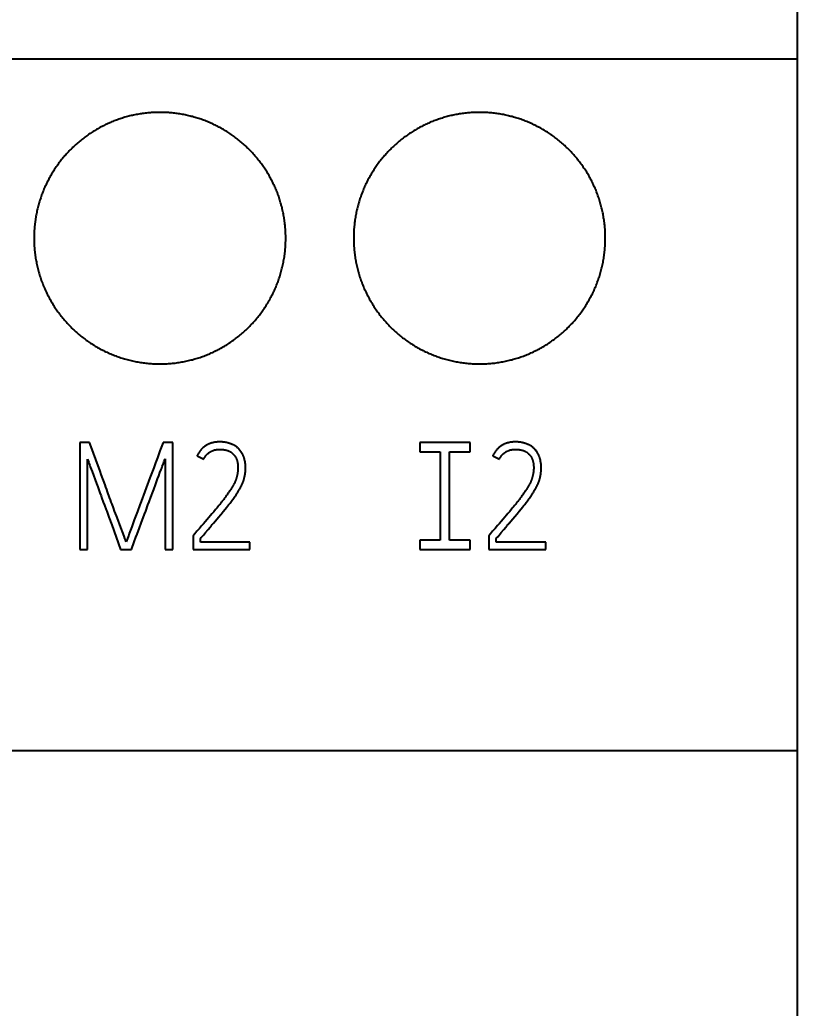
# Model space of a CAD drawing. Extents: x 0 to 420, y 0 to 297.
# Drawn here: x 133.95 to 146.31, y 141.65 to 157.36 of the extents above; entities that cross this region are included whole.
import ezdxf
from ezdxf.enums import TextEntityAlignment as Align

# ---------------------------------------------------------------- set-up
doc = ezdxf.new("R2010")
doc.units = 0
doc.header["$LTSCALE"] = 23.1
for name, color, linetype in [('10000_FRONT', 7, 'CONTINUOUS'), ('10100_DIM_FRONT', 7, 'CONTINUOUS'), ('10500_FRONT_LABELING', 7, 'CONTINUOUS')]:
    doc.layers.add(name, color=color, linetype=linetype)
doc.dimstyles.get("Standard").update_dxf_attribs({"dimtxt": 2.5, "dimasz": 2.5, "dimexe": 1.25, "dimexo": 0.625, "dimtad": 1, "dimcen": 2.5, "dimazin": 3, "dimtfac": 1, "dimtmove": 0, "dimatfit": 3})

# ---------------------------------------------------------------- blocks, each defined once
blk = doc.blocks.new('*D0')
at = {"layer": '10100_DIM_FRONT', "linetype": 'CONTINUOUS'}
for p, q in [((146.308, 151.227), (146.308, 125.93)), ((102.808, 149.69), (102.808, 125.93)), ((102.808, 127.93), (124.558, 127.93)), ((146.308, 127.93), (124.558, 127.93))]:
    blk.add_line(p, q, dxfattribs=at)
for points in [[(106.308, 128.43), (102.808, 127.93), (106.308, 127.43)], [(142.808, 127.43), (146.308, 127.93), (142.808, 128.43)]]:
    blk.add_solid(points, dxfattribs=at)
blk.add_text('43,5', height=3.5, dxfattribs=at).set_placement((120.525, 128.805), (130.275, 128.805), align=Align.FIT)
blk = doc.blocks.new('*D1')
at = {"layer": '10100_DIM_FRONT', "linetype": 'CONTINUOUS'}
for p, q in [((110.808052, 190.739389), (110.808052, 134.086548)), ((146.308052, 190.739389), (146.308052, 134.086548)), ((110.808052, 136.086548), (128.558052, 136.086548)), ((146.308052, 136.086548), (128.558052, 136.086548))]:
    blk.add_line(p, q, dxfattribs=at)
for points in [[(114.308052, 136.586548), (110.808052, 136.086548), (114.308052, 135.586548)], [(142.808052, 135.586548), (146.308052, 136.086548), (142.808052, 136.586548)]]:
    blk.add_solid(points, dxfattribs=at)
blk.add_text('35,5', height=3.5, dxfattribs=at).set_placement((124.727394, 136.961548), (134.227394, 136.961548), align=Align.FIT)

msp = doc.modelspace()

# ---------------------------------------------------------------- linework, layer by layer
at = {"layer": '10000_FRONT', "color": 7, "linetype": 'CONTINUOUS'}
for p, q in [((146.308, 235.74), (146.308, 145.74)), ((110.808, 156.74), (146.308, 156.74)), ((146.308, 145.74), (110.808, 145.74))]:
    msp.add_line(p, q, dxfattribs=at)
for points in [[(138.178, 153.89), (138.178, 153.911), (138.178, 153.931), (138.177, 153.952), (138.176, 153.972), (138.175, 153.993), (138.174, 154.013), (138.173, 154.034), (138.171, 154.054), (138.17, 154.074), (138.168, 154.094), (138.165, 154.115), (138.163, 154.135), (138.16, 154.155), (138.158, 154.175), (138.155, 154.195), (138.151, 154.215), (138.148, 154.235), (138.145, 154.255), (138.141, 154.275), (138.137, 154.295), (138.132, 154.315), (138.128, 154.335), (138.123, 154.355), (138.119, 154.374), (138.114, 154.394), (138.108, 154.414), (138.103, 154.433), (138.097, 154.453), (138.091, 154.473), (138.085, 154.492), (138.079, 154.512), (138.073, 154.531), (138.066, 154.551), (138.059, 154.57), (138.052, 154.589), (138.045, 154.609), (138.037, 154.628), (138.03, 154.647), (138.022, 154.666), (138.014, 154.684), (138.006, 154.703), (137.997, 154.722), (137.989, 154.74), (137.98, 154.759), (137.971, 154.777), (137.962, 154.795), (137.952, 154.813), (137.943, 154.831), (137.933, 154.849), (137.924, 154.867), (137.914, 154.884), (137.903, 154.902), (137.893, 154.92), (137.882, 154.937), (137.872, 154.954), (137.861, 154.971), (137.85, 154.988), (137.838, 155.005), (137.827, 155.022), (137.815, 155.039), (137.803, 155.056), (137.791, 155.072), (137.779, 155.089), (137.767, 155.105), (137.754, 155.122), (137.741, 155.138), (137.729, 155.154), (137.715, 155.17), (137.702, 155.185), (137.689, 155.201), (137.675, 155.216), (137.662, 155.232), (137.648, 155.247), (137.634, 155.262), (137.62, 155.277), (137.606, 155.291), (137.591, 155.306), (137.577, 155.32), (137.562, 155.334), (137.547, 155.348), (137.532, 155.362), (137.517, 155.376), (137.502, 155.389), (137.487, 155.403), (137.471, 155.416), (137.456, 155.429), (137.44, 155.442), (137.424, 155.455), (137.408, 155.468), (137.392, 155.48), (137.376, 155.492), (137.359, 155.504), (137.342, 155.516), (137.326, 155.528), (137.309, 155.54), (137.292, 155.552), (137.275, 155.563), (137.257, 155.574), (137.24, 155.585), (137.222, 155.596), (137.205, 155.607), (137.187, 155.617), (137.169, 155.628), (137.151, 155.638), (137.133, 155.648), (137.115, 155.657), (137.097, 155.667), (137.079, 155.676), (137.06, 155.685), (137.042, 155.694), (137.024, 155.703), (137.005, 155.711), (136.986, 155.72), (136.968, 155.728), (136.949, 155.736), (136.93, 155.744), (136.911, 155.751), (136.892, 155.759), (136.873, 155.766), (136.854, 155.773), (136.834, 155.78), (136.815, 155.786), (136.796, 155.793), (136.776, 155.799), (136.757, 155.805), (136.737, 155.811), (136.717, 155.816), (136.697, 155.822), (136.677, 155.827), (136.657, 155.832), (136.637, 155.837), (136.617, 155.842), (136.597, 155.846), (136.577, 155.85), (136.557, 155.854), (136.536, 155.858), (136.516, 155.862), (136.496, 155.865), (136.475, 155.868), (136.455, 155.871), (136.435, 155.874), (136.414, 155.876), (136.394, 155.879), (136.374, 155.881), (136.353, 155.883), (136.333, 155.884), (136.313, 155.886), (136.292, 155.887), (136.272, 155.888), (136.251, 155.889), (136.231, 155.89), (136.211, 155.89), (136.19, 155.89), (136.17, 155.89), (136.149, 155.89), (136.129, 155.89), (136.108, 155.889), (136.088, 155.888), (136.067, 155.887), (136.047, 155.886), (136.026, 155.885), (136.006, 155.883), (135.985, 155.881), (135.965, 155.879), (135.944, 155.877), (135.924, 155.874), (135.903, 155.871), (135.883, 155.868), (135.862, 155.865), (135.842, 155.862), (135.822, 155.858), (135.802, 155.855), (135.781, 155.851), (135.761, 155.846), (135.741, 155.842), (135.721, 155.838), (135.701, 155.833), (135.682, 155.828), (135.662, 155.823), (135.642, 155.817), (135.623, 155.812), (135.603, 155.806), (135.583, 155.8), (135.564, 155.794), (135.545, 155.787), (135.525, 155.781), (135.506, 155.774), (135.487, 155.767), (135.468, 155.76), (135.448, 155.753), (135.429, 155.745), (135.41, 155.737), (135.391, 155.729), (135.373, 155.721), (135.354, 155.713), (135.335, 155.704), (135.316, 155.695), (135.298, 155.686), (135.279, 155.677)], [(143.258, 153.89), (143.258, 153.911), (143.258, 153.931), (143.257, 153.952), (143.256, 153.972), (143.255, 153.993), (143.254, 154.013), (143.253, 154.034), (143.251, 154.054), (143.25, 154.074), (143.248, 154.094), (143.245, 154.115), (143.243, 154.135), (143.24, 154.155), (143.238, 154.175), (143.235, 154.195), (143.231, 154.215), (143.228, 154.235), (143.225, 154.255), (143.221, 154.275), (143.217, 154.295), (143.212, 154.315), (143.208, 154.335), (143.203, 154.355), (143.199, 154.374), (143.194, 154.394), (143.188, 154.414), (143.183, 154.433), (143.177, 154.453), (143.171, 154.473), (143.165, 154.492), (143.159, 154.512), (143.153, 154.531), (143.146, 154.551), (143.139, 154.57), (143.132, 154.589), (143.125, 154.609), (143.117, 154.628), (143.11, 154.647), (143.102, 154.666), (143.094, 154.684), (143.086, 154.703), (143.077, 154.722), (143.069, 154.74), (143.06, 154.759), (143.051, 154.777), (143.042, 154.795), (143.032, 154.813), (143.023, 154.831), (143.013, 154.849), (143.004, 154.867), (142.994, 154.884), (142.983, 154.902), (142.973, 154.92), (142.962, 154.937), (142.952, 154.954), (142.941, 154.971), (142.93, 154.988), (142.918, 155.005), (142.907, 155.022), (142.895, 155.039), (142.883, 155.056), (142.871, 155.072), (142.859, 155.089), (142.847, 155.105), (142.834, 155.122), (142.821, 155.138), (142.809, 155.154), (142.795, 155.17), (142.782, 155.185), (142.769, 155.201), (142.755, 155.216), (142.742, 155.232), (142.728, 155.247), (142.714, 155.262), (142.7, 155.277), (142.686, 155.291), (142.671, 155.306), (142.657, 155.32), (142.642, 155.334), (142.627, 155.348), (142.612, 155.362), (142.597, 155.376), (142.582, 155.389), (142.567, 155.403), (142.551, 155.416), (142.536, 155.429), (142.52, 155.442), (142.504, 155.455), (142.488, 155.468), (142.472, 155.48), (142.456, 155.492), (142.439, 155.504), (142.422, 155.516), (142.406, 155.528), (142.389, 155.54), (142.372, 155.552), (142.355, 155.563), (142.337, 155.574), (142.32, 155.585), (142.302, 155.596), (142.285, 155.607), (142.267, 155.617), (142.249, 155.628), (142.231, 155.638), (142.213, 155.648), (142.195, 155.657), (142.177, 155.667), (142.159, 155.676), (142.14, 155.685), (142.122, 155.694), (142.104, 155.703), (142.085, 155.711), (142.066, 155.72), (142.048, 155.728), (142.029, 155.736), (142.01, 155.744), (141.991, 155.751), (141.972, 155.759), (141.953, 155.766), (141.934, 155.773), (141.914, 155.78), (141.895, 155.786), (141.876, 155.793), (141.856, 155.799), (141.837, 155.805), (141.817, 155.811), (141.797, 155.816), (141.777, 155.822), (141.757, 155.827), (141.737, 155.832), (141.717, 155.837), (141.697, 155.842), (141.677, 155.846), (141.657, 155.85), (141.637, 155.854), (141.616, 155.858), (141.596, 155.862), (141.576, 155.865), (141.555, 155.868), (141.535, 155.871), (141.515, 155.874), (141.494, 155.876), (141.474, 155.879), (141.454, 155.881), (141.433, 155.883), (141.413, 155.884), (141.393, 155.886), (141.372, 155.887), (141.352, 155.888), (141.331, 155.889), (141.311, 155.89), (141.291, 155.89), (141.27, 155.89), (141.25, 155.89), (141.229, 155.89), (141.209, 155.89), (141.188, 155.889), (141.168, 155.888), (141.147, 155.887), (141.127, 155.886), (141.106, 155.885), (141.086, 155.883), (141.065, 155.881), (141.045, 155.879), (141.024, 155.877), (141.004, 155.874), (140.983, 155.871), (140.963, 155.868), (140.942, 155.865), (140.922, 155.862), (140.902, 155.858), (140.882, 155.855), (140.861, 155.851), (140.841, 155.846), (140.821, 155.842), (140.801, 155.838), (140.781, 155.833), (140.762, 155.828), (140.742, 155.823), (140.722, 155.817), (140.703, 155.812), (140.683, 155.806), (140.663, 155.8), (140.644, 155.794), (140.625, 155.787), (140.605, 155.781), (140.586, 155.774), (140.567, 155.767), (140.548, 155.76), (140.528, 155.753), (140.509, 155.745), (140.49, 155.737), (140.471, 155.729), (140.453, 155.721), (140.434, 155.713), (140.415, 155.704), (140.396, 155.695), (140.378, 155.686), (140.359, 155.677)], [(135.279, 155.677), (135.261, 155.668), (135.243, 155.658), (135.224, 155.648), (135.206, 155.638), (135.189, 155.628), (135.171, 155.618), (135.153, 155.608), (135.136, 155.597), (135.118, 155.586), (135.101, 155.576), (135.084, 155.564), (135.067, 155.553), (135.05, 155.542), (135.033, 155.53), (135.016, 155.518), (135, 155.506), (134.983, 155.494), (134.967, 155.482), (134.951, 155.47), (134.935, 155.457), (134.919, 155.444), (134.903, 155.431), (134.887, 155.418), (134.872, 155.405), (134.857, 155.392), (134.841, 155.378), (134.826, 155.364), (134.811, 155.35), (134.796, 155.336), (134.781, 155.322), (134.767, 155.307), (134.752, 155.293), (134.738, 155.278), (134.723, 155.263), (134.709, 155.248), (134.696, 155.233), (134.682, 155.217), (134.668, 155.202), (134.655, 155.187), (134.642, 155.171), (134.629, 155.155), (134.616, 155.139), (134.603, 155.123), (134.591, 155.107), (134.579, 155.091), (134.566, 155.075), (134.554, 155.058), (134.543, 155.042), (134.531, 155.025), (134.52, 155.008), (134.508, 154.991), (134.497, 154.974), (134.486, 154.957), (134.475, 154.94), (134.465, 154.922), (134.454, 154.905), (134.444, 154.887), (134.434, 154.869), (134.424, 154.851), (134.414, 154.833), (134.405, 154.815), (134.395, 154.797), (134.386, 154.779), (134.377, 154.76), (134.368, 154.742), (134.36, 154.723), (134.351, 154.704), (134.343, 154.685), (134.335, 154.667), (134.327, 154.648), (134.319, 154.629), (134.312, 154.61), (134.305, 154.591), (134.298, 154.571), (134.291, 154.552), (134.284, 154.533), (134.278, 154.514), (134.271, 154.494), (134.265, 154.475), (134.26, 154.456), (134.254, 154.436), (134.249, 154.416), (134.243, 154.397), (134.238, 154.377), (134.233, 154.357), (134.229, 154.338), (134.224, 154.318), (134.22, 154.298), (134.216, 154.278), (134.212, 154.258), (134.208, 154.238), (134.205, 154.218), (134.202, 154.197), (134.199, 154.177), (134.196, 154.157), (134.193, 154.137), (134.191, 154.116), (134.189, 154.096), (134.187, 154.075), (134.185, 154.055), (134.183, 154.034), (134.182, 154.014), (134.181, 153.993), (134.18, 153.973), (134.179, 153.952), (134.178, 153.932), (134.178, 153.911), (134.178, 153.89)], [(140.359, 155.677), (140.341, 155.668), (140.323, 155.658), (140.304, 155.648), (140.286, 155.638), (140.269, 155.628), (140.251, 155.618), (140.233, 155.608), (140.216, 155.597), (140.198, 155.586), (140.181, 155.576), (140.164, 155.564), (140.147, 155.553), (140.13, 155.542), (140.113, 155.53), (140.096, 155.518), (140.08, 155.506), (140.063, 155.494), (140.047, 155.482), (140.031, 155.47), (140.015, 155.457), (139.999, 155.444), (139.983, 155.431), (139.967, 155.418), (139.952, 155.405), (139.937, 155.392), (139.921, 155.378), (139.906, 155.364), (139.891, 155.35), (139.876, 155.336), (139.861, 155.322), (139.847, 155.307), (139.832, 155.293), (139.818, 155.278), (139.803, 155.263), (139.789, 155.248), (139.776, 155.233), (139.762, 155.217), (139.748, 155.202), (139.735, 155.187), (139.722, 155.171), (139.709, 155.155), (139.696, 155.139), (139.683, 155.123), (139.671, 155.107), (139.659, 155.091), (139.646, 155.075), (139.634, 155.058), (139.623, 155.042), (139.611, 155.025), (139.6, 155.008), (139.588, 154.991), (139.577, 154.974), (139.566, 154.957), (139.555, 154.94), (139.545, 154.922), (139.534, 154.905), (139.524, 154.887), (139.514, 154.869), (139.504, 154.851), (139.494, 154.833), (139.485, 154.815), (139.475, 154.797), (139.466, 154.779), (139.457, 154.76), (139.448, 154.742), (139.44, 154.723), (139.431, 154.704), (139.423, 154.685), (139.415, 154.667), (139.407, 154.648), (139.399, 154.629), (139.392, 154.61), (139.385, 154.591), (139.378, 154.571), (139.371, 154.552), (139.364, 154.533), (139.358, 154.514), (139.351, 154.494), (139.345, 154.475), (139.34, 154.456), (139.334, 154.436), (139.329, 154.416), (139.323, 154.397), (139.318, 154.377), (139.313, 154.357), (139.309, 154.338), (139.304, 154.318), (139.3, 154.298), (139.296, 154.278), (139.292, 154.258), (139.288, 154.238), (139.285, 154.218), (139.282, 154.197), (139.279, 154.177), (139.276, 154.157), (139.273, 154.137), (139.271, 154.116), (139.269, 154.096), (139.267, 154.075), (139.265, 154.055), (139.263, 154.034), (139.262, 154.014), (139.261, 153.993), (139.26, 153.973), (139.259, 153.952), (139.258, 153.932), (139.258, 153.911), (139.258, 153.89)], [(134.178, 153.89), (134.178, 153.869), (134.179, 153.848), (134.179, 153.826), (134.18, 153.805), (134.181, 153.784), (134.182, 153.763), (134.184, 153.741), (134.185, 153.72), (134.187, 153.699), (134.189, 153.678), (134.192, 153.657), (134.194, 153.636), (134.197, 153.615), (134.2, 153.594), (134.203, 153.573), (134.207, 153.552), (134.21, 153.532), (134.214, 153.511), (134.219, 153.49), (134.223, 153.469), (134.227, 153.449), (134.232, 153.428), (134.237, 153.408), (134.242, 153.387), (134.248, 153.367), (134.254, 153.346), (134.259, 153.326), (134.266, 153.305), (134.272, 153.285), (134.278, 153.265), (134.285, 153.244), (134.292, 153.224), (134.3, 153.204), (134.307, 153.184), (134.315, 153.164), (134.322, 153.144), (134.331, 153.125), (134.339, 153.105), (134.347, 153.085), (134.356, 153.066), (134.365, 153.047), (134.374, 153.028), (134.383, 153.009), (134.392, 152.99), (134.402, 152.971), (134.412, 152.952), (134.422, 152.933), (134.432, 152.915), (134.443, 152.896), (134.453, 152.878), (134.464, 152.86), (134.475, 152.842), (134.486, 152.824), (134.498, 152.806), (134.509, 152.788), (134.521, 152.771), (134.533, 152.753), (134.545, 152.736), (134.557, 152.718), (134.57, 152.701), (134.583, 152.684), (134.596, 152.667), (134.609, 152.65), (134.622, 152.633), (134.636, 152.617), (134.65, 152.6), (134.664, 152.584), (134.678, 152.568), (134.692, 152.552), (134.706, 152.536), (134.721, 152.521), (134.735, 152.505), (134.75, 152.49), (134.765, 152.475), (134.78, 152.46), (134.795, 152.445), (134.811, 152.431), (134.826, 152.416), (134.842, 152.402), (134.858, 152.388), (134.874, 152.374), (134.89, 152.36), (134.906, 152.347), (134.923, 152.333), (134.939, 152.32), (134.956, 152.307), (134.973, 152.294), (134.99, 152.282), (135.007, 152.269), (135.025, 152.257), (135.042, 152.244), (135.06, 152.232), (135.077, 152.22), (135.095, 152.209), (135.114, 152.197), (135.132, 152.186), (135.15, 152.175), (135.169, 152.164), (135.187, 152.153), (135.206, 152.143), (135.225, 152.132), (135.243, 152.122), (135.262, 152.112), (135.281, 152.103), (135.3, 152.093), (135.32, 152.084), (135.339, 152.075), (135.358, 152.066), (135.378, 152.058), (135.397, 152.049), (135.417, 152.041), (135.436, 152.033), (135.456, 152.025), (135.476, 152.018), (135.496, 152.01), (135.516, 152.003), (135.536, 151.996), (135.556, 151.989), (135.577, 151.983), (135.597, 151.977), (135.617, 151.971), (135.638, 151.965), (135.659, 151.959), (135.679, 151.954), (135.7, 151.948), (135.721, 151.943), (135.742, 151.938), (135.763, 151.934), (135.784, 151.93), (135.805, 151.925), (135.826, 151.922), (135.847, 151.918), (135.869, 151.914), (135.89, 151.911), (135.911, 151.908), (135.932, 151.906), (135.953, 151.903), (135.974, 151.901), (135.996, 151.899), (136.017, 151.897), (136.038, 151.895), (136.059, 151.894), (136.08, 151.893), (136.102, 151.892), (136.123, 151.891), (136.144, 151.891), (136.165, 151.89), (136.187, 151.89), (136.208, 151.891), (136.229, 151.891), (136.251, 151.892), (136.272, 151.893), (136.293, 151.894), (136.315, 151.895), (136.336, 151.897), (136.357, 151.898), (136.379, 151.9), (136.4, 151.903), (136.422, 151.905), (136.443, 151.908), (136.464, 151.911), (136.486, 151.914), (136.507, 151.918), (136.528, 151.921), (136.549, 151.925), (136.57, 151.929), (136.591, 151.933), (136.612, 151.938), (136.632, 151.943), (136.653, 151.948), (136.674, 151.953), (136.694, 151.958), (136.715, 151.964), (136.735, 151.97), (136.756, 151.976), (136.776, 151.982), (136.796, 151.988), (136.816, 151.995), (136.837, 152.002), (136.857, 152.009), (136.877, 152.016), (136.896, 152.024), (136.916, 152.032), (136.936, 152.04), (136.956, 152.048), (136.976, 152.056), (136.995, 152.065), (137.015, 152.074), (137.034, 152.083), (137.053, 152.092), (137.073, 152.102), (137.092, 152.111), (137.111, 152.121), (137.13, 152.131), (137.149, 152.142), (137.167, 152.152), (137.186, 152.163), (137.204, 152.174), (137.222, 152.185)], [(137.222, 152.185), (137.24, 152.196), (137.258, 152.207), (137.276, 152.219), (137.294, 152.231), (137.311, 152.243), (137.329, 152.255), (137.346, 152.267), (137.363, 152.279), (137.38, 152.292), (137.397, 152.305), (137.414, 152.318), (137.431, 152.331), (137.447, 152.345), (137.464, 152.358), (137.48, 152.372), (137.496, 152.386), (137.512, 152.4), (137.528, 152.414), (137.543, 152.429), (137.559, 152.444), (137.574, 152.458), (137.59, 152.473), (137.605, 152.489), (137.62, 152.504), (137.634, 152.52), (137.649, 152.535), (137.663, 152.551), (137.678, 152.567), (137.692, 152.583), (137.705, 152.599), (137.719, 152.616), (137.732, 152.632), (137.746, 152.649), (137.759, 152.665), (137.772, 152.682), (137.784, 152.699), (137.797, 152.716), (137.809, 152.733), (137.821, 152.751), (137.833, 152.768), (137.845, 152.786), (137.857, 152.803), (137.868, 152.821), (137.88, 152.839), (137.891, 152.857), (137.901, 152.875), (137.912, 152.894), (137.923, 152.912), (137.933, 152.931), (137.943, 152.95), (137.953, 152.969), (137.963, 152.988), (137.972, 153.007), (137.982, 153.026), (137.991, 153.045), (138, 153.065), (138.008, 153.084), (138.017, 153.104), (138.025, 153.124), (138.033, 153.143), (138.041, 153.163), (138.049, 153.183), (138.056, 153.203), (138.063, 153.223), (138.07, 153.243), (138.077, 153.263), (138.084, 153.283), (138.09, 153.303), (138.096, 153.323), (138.102, 153.344), (138.108, 153.364), (138.113, 153.384), (138.118, 153.405), (138.123, 153.425), (138.128, 153.446), (138.133, 153.467), (138.137, 153.487), (138.141, 153.508), (138.145, 153.529), (138.149, 153.55), (138.152, 153.571), (138.156, 153.592), (138.159, 153.613), (138.162, 153.634), (138.164, 153.655), (138.167, 153.677), (138.169, 153.698), (138.171, 153.719), (138.172, 153.741), (138.174, 153.762), (138.175, 153.783), (138.176, 153.805), (138.177, 153.826), (138.178, 153.848), (138.178, 153.869), (138.178, 153.89)], [(139.258, 153.89), (139.258, 153.869), (139.259, 153.848), (139.259, 153.826), (139.26, 153.805), (139.261, 153.784), (139.262, 153.763), (139.264, 153.741), (139.265, 153.72), (139.267, 153.699), (139.269, 153.678), (139.272, 153.657), (139.274, 153.636), (139.277, 153.615), (139.28, 153.594), (139.283, 153.573), (139.287, 153.552), (139.29, 153.532), (139.294, 153.511), (139.299, 153.49), (139.303, 153.469), (139.307, 153.449), (139.312, 153.428), (139.317, 153.408), (139.322, 153.387), (139.328, 153.367), (139.334, 153.346), (139.339, 153.326), (139.346, 153.305), (139.352, 153.285), (139.358, 153.265), (139.365, 153.244), (139.372, 153.224), (139.38, 153.204), (139.387, 153.184), (139.395, 153.164), (139.402, 153.144), (139.411, 153.125), (139.419, 153.105), (139.427, 153.085), (139.436, 153.066), (139.445, 153.047), (139.454, 153.028), (139.463, 153.009), (139.472, 152.99), (139.482, 152.971), (139.492, 152.952), (139.502, 152.933), (139.512, 152.915), (139.523, 152.896), (139.533, 152.878), (139.544, 152.86), (139.555, 152.842), (139.566, 152.824), (139.578, 152.806), (139.589, 152.788), (139.601, 152.771), (139.613, 152.753), (139.625, 152.736), (139.637, 152.718), (139.65, 152.701), (139.663, 152.684), (139.676, 152.667), (139.689, 152.65), (139.702, 152.633), (139.716, 152.617), (139.73, 152.6), (139.744, 152.584), (139.758, 152.568), (139.772, 152.552), (139.786, 152.536), (139.801, 152.521), (139.815, 152.505), (139.83, 152.49), (139.845, 152.475), (139.86, 152.46), (139.875, 152.445), (139.891, 152.431), (139.906, 152.416), (139.922, 152.402), (139.938, 152.388), (139.954, 152.374), (139.97, 152.36), (139.986, 152.347), (140.003, 152.333), (140.019, 152.32), (140.036, 152.307), (140.053, 152.294), (140.07, 152.282), (140.087, 152.269), (140.105, 152.257), (140.122, 152.244), (140.14, 152.232), (140.157, 152.22), (140.175, 152.209), (140.194, 152.197), (140.212, 152.186), (140.23, 152.175), (140.249, 152.164), (140.267, 152.153), (140.286, 152.143), (140.305, 152.132), (140.323, 152.122), (140.342, 152.112), (140.361, 152.103), (140.38, 152.093), (140.4, 152.084), (140.419, 152.075), (140.438, 152.066), (140.458, 152.058), (140.477, 152.049), (140.497, 152.041), (140.516, 152.033), (140.536, 152.025), (140.556, 152.018), (140.576, 152.01), (140.596, 152.003), (140.616, 151.996), (140.636, 151.989), (140.657, 151.983), (140.677, 151.977), (140.697, 151.971), (140.718, 151.965), (140.739, 151.959), (140.759, 151.954), (140.78, 151.948), (140.801, 151.943), (140.822, 151.938), (140.843, 151.934), (140.864, 151.93), (140.885, 151.925), (140.906, 151.922), (140.927, 151.918), (140.949, 151.914), (140.97, 151.911), (140.991, 151.908), (141.012, 151.906), (141.033, 151.903), (141.054, 151.901), (141.076, 151.899), (141.097, 151.897), (141.118, 151.895), (141.139, 151.894), (141.16, 151.893), (141.182, 151.892), (141.203, 151.891), (141.224, 151.891), (141.245, 151.89), (141.267, 151.89), (141.288, 151.891), (141.309, 151.891), (141.331, 151.892), (141.352, 151.893), (141.373, 151.894), (141.395, 151.895), (141.416, 151.897), (141.437, 151.898), (141.459, 151.9), (141.48, 151.903), (141.502, 151.905), (141.523, 151.908), (141.544, 151.911), (141.566, 151.914), (141.587, 151.918), (141.608, 151.921), (141.629, 151.925), (141.65, 151.929), (141.671, 151.933), (141.692, 151.938), (141.712, 151.943), (141.733, 151.948), (141.754, 151.953), (141.774, 151.958), (141.795, 151.964), (141.815, 151.97), (141.836, 151.976), (141.856, 151.982), (141.876, 151.988), (141.896, 151.995), (141.917, 152.002), (141.937, 152.009), (141.957, 152.016), (141.976, 152.024), (141.996, 152.032), (142.016, 152.04), (142.036, 152.048), (142.056, 152.056), (142.075, 152.065), (142.095, 152.074), (142.114, 152.083), (142.133, 152.092), (142.153, 152.102), (142.172, 152.111), (142.191, 152.121), (142.21, 152.131), (142.229, 152.142), (142.247, 152.152), (142.266, 152.163), (142.284, 152.174), (142.302, 152.185)], [(142.302, 152.185), (142.32, 152.196), (142.338, 152.207), (142.356, 152.219), (142.374, 152.231), (142.391, 152.243), (142.409, 152.255), (142.426, 152.267), (142.443, 152.279), (142.46, 152.292), (142.477, 152.305), (142.494, 152.318), (142.511, 152.331), (142.527, 152.345), (142.544, 152.358), (142.56, 152.372), (142.576, 152.386), (142.592, 152.4), (142.608, 152.414), (142.623, 152.429), (142.639, 152.444), (142.654, 152.458), (142.67, 152.473), (142.685, 152.489), (142.7, 152.504), (142.714, 152.52), (142.729, 152.535), (142.743, 152.551), (142.758, 152.567), (142.772, 152.583), (142.785, 152.599), (142.799, 152.616), (142.812, 152.632), (142.826, 152.649), (142.839, 152.665), (142.852, 152.682), (142.864, 152.699), (142.877, 152.716), (142.889, 152.733), (142.901, 152.751), (142.913, 152.768), (142.925, 152.786), (142.937, 152.803), (142.948, 152.821), (142.96, 152.839), (142.971, 152.857), (142.981, 152.875), (142.992, 152.894), (143.003, 152.912), (143.013, 152.931), (143.023, 152.95), (143.033, 152.969), (143.043, 152.988), (143.052, 153.007), (143.062, 153.026), (143.071, 153.045), (143.08, 153.065), (143.088, 153.084), (143.097, 153.104), (143.105, 153.124), (143.113, 153.143), (143.121, 153.163), (143.129, 153.183), (143.136, 153.203), (143.143, 153.223), (143.15, 153.243), (143.157, 153.263), (143.164, 153.283), (143.17, 153.303), (143.176, 153.323), (143.182, 153.344), (143.188, 153.364), (143.193, 153.384), (143.198, 153.405), (143.203, 153.425), (143.208, 153.446), (143.213, 153.467), (143.217, 153.487), (143.221, 153.508), (143.225, 153.529), (143.229, 153.55), (143.232, 153.571), (143.236, 153.592), (143.239, 153.613), (143.242, 153.634), (143.244, 153.655), (143.247, 153.677), (143.249, 153.698), (143.251, 153.719), (143.252, 153.741), (143.254, 153.762), (143.255, 153.783), (143.256, 153.805), (143.257, 153.826), (143.258, 153.848), (143.258, 153.869), (143.258, 153.89)]]:
    msp.add_lwpolyline(points, dxfattribs=at)
at = {"layer": '10500_FRONT_LABELING', "color": 7, "linetype": 'CONTINUOUS'}
for p, q in [((134.908, 150.64), (134.908, 148.94)), ((135.059, 150.64), (134.908, 150.64)), ((135.099, 150.531), (135.059, 150.64)), ((136.228, 150.64), (136.199, 150.56)), ((136.382, 150.64), (136.228, 150.64)), ((136.382, 148.94), (136.382, 150.64)), ((140.308, 150.64), (140.308, 150.49)), ((141.108, 150.64), (140.308, 150.64)), ((141.108, 150.49), (141.108, 150.64)), ((135.179, 150.313), (135.099, 150.531)), ((136.179, 150.506), (136.14, 150.399)), ((136.199, 150.56), (136.179, 150.506)), ((136.768, 150.431), (136.874, 150.376)), ((140.308, 150.49), (140.633, 150.49)), ((140.633, 150.49), (140.633, 149.09)), ((140.783, 149.09), (140.783, 150.49)), ((140.783, 150.49), (141.108, 150.49)), ((141.468, 150.431), (141.574, 150.376)), ((135.028, 148.94), (135.028, 150.376)), ((135.206, 150.241), (135.179, 150.313)), ((136.11, 150.319), (136.08, 150.239)), ((136.14, 150.399), (136.11, 150.319)), ((136.261, 150.381), (136.261, 148.94)), ((135.099, 150.181), (135.171, 149.987)), ((135.226, 150.186), (135.206, 150.241)), ((135.246, 150.132), (135.226, 150.186)), ((135.307, 149.968), (135.246, 150.132)), ((136.04, 150.132), (136.02, 150.078)), ((136.06, 150.185), (136.04, 150.132)), ((136.08, 150.239), (136.06, 150.185)), ((136.142, 150.064), (136.161, 150.113)), ((136.161, 150.113), (136.179, 150.162)), ((135.171, 149.987), (135.189, 149.938)), ((135.189, 149.938), (135.207, 149.89)), ((135.32, 149.932), (135.307, 149.968)), ((136.02, 150.078), (135.96, 149.918)), ((136.079, 149.893), (136.106, 149.966)), ((136.106, 149.966), (136.142, 150.064)), ((135.207, 149.89), (135.225, 149.841)), ((135.333, 149.896), (135.32, 149.932)), ((135.347, 149.859), (135.333, 149.896)), ((135.379, 149.768), (135.347, 149.859)), ((135.94, 149.864), (135.881, 149.704)), ((135.96, 149.918), (135.94, 149.864)), ((137.227, 149.784), (137.219, 149.772)), ((137.236, 149.797), (137.227, 149.784)), ((137.245, 149.809), (137.236, 149.797)), ((137.253, 149.821), (137.245, 149.809)), ((137.262, 149.833), (137.253, 149.821)), ((137.27, 149.845), (137.262, 149.833)), ((137.279, 149.858), (137.27, 149.845)), ((137.287, 149.87), (137.279, 149.858)), ((137.295, 149.882), (137.287, 149.87)), ((137.303, 149.895), (137.295, 149.882)), ((137.311, 149.907), (137.303, 149.895)), ((137.358, 149.766), (137.369, 149.78)), ((137.369, 149.78), (137.379, 149.795)), ((137.379, 149.795), (137.389, 149.81)), ((141.927, 149.784), (141.918, 149.772)), ((141.936, 149.797), (141.927, 149.784)), ((141.945, 149.809), (141.936, 149.797)), ((141.953, 149.821), (141.945, 149.809)), ((141.962, 149.833), (141.953, 149.821)), ((141.97, 149.845), (141.962, 149.833)), ((141.979, 149.858), (141.97, 149.845)), ((141.987, 149.87), (141.979, 149.858)), ((141.995, 149.882), (141.987, 149.87)), ((142.003, 149.895), (141.995, 149.882)), ((142.011, 149.907), (142.003, 149.895)), ((142.063, 149.773), (142.074, 149.788)), ((142.074, 149.788), (142.084, 149.803)), ((135.278, 149.695), (135.296, 149.646)), ((135.296, 149.646), (135.323, 149.573)), ((135.392, 149.731), (135.379, 149.768)), ((135.406, 149.695), (135.392, 149.731)), ((135.419, 149.659), (135.406, 149.695)), ((135.439, 149.604), (135.419, 149.659)), ((135.861, 149.65), (135.821, 149.543)), ((135.952, 149.551), (135.988, 149.649)), ((135.988, 149.649), (136.006, 149.698)), ((136.006, 149.698), (136.033, 149.771)), ((137.1, 149.62), (137.086, 149.603)), ((137.114, 149.638), (137.1, 149.62)), ((137.128, 149.655), (137.114, 149.638)), ((137.137, 149.666), (137.128, 149.655)), ((137.146, 149.678), (137.137, 149.666)), ((137.156, 149.69), (137.146, 149.678)), ((137.165, 149.701), (137.156, 149.69)), ((137.174, 149.713), (137.165, 149.701)), ((137.183, 149.725), (137.174, 149.713)), ((137.192, 149.737), (137.183, 149.725)), ((137.201, 149.749), (137.192, 149.737)), ((137.21, 149.761), (137.201, 149.749)), ((137.219, 149.772), (137.21, 149.761)), ((137.237, 149.607), (137.254, 149.629)), ((137.254, 149.629), (137.271, 149.65)), ((137.271, 149.65), (137.282, 149.664)), ((137.282, 149.664), (137.293, 149.678)), ((137.293, 149.678), (137.304, 149.693)), ((137.304, 149.693), (137.315, 149.707)), ((137.315, 149.707), (137.326, 149.722)), ((137.326, 149.722), (137.337, 149.736)), ((137.337, 149.736), (137.348, 149.751)), ((137.348, 149.751), (137.358, 149.766)), ((141.8, 149.62), (141.785, 149.603)), ((141.814, 149.638), (141.8, 149.62)), ((141.828, 149.655), (141.814, 149.638)), ((141.837, 149.666), (141.828, 149.655)), ((141.846, 149.678), (141.837, 149.666)), ((141.855, 149.69), (141.846, 149.678)), ((141.865, 149.701), (141.855, 149.69)), ((141.874, 149.713), (141.865, 149.701)), ((141.883, 149.725), (141.874, 149.713)), ((141.892, 149.737), (141.883, 149.725)), ((141.901, 149.749), (141.892, 149.737)), ((141.91, 149.761), (141.901, 149.749)), ((141.918, 149.772), (141.91, 149.761)), ((141.942, 149.614), (141.959, 149.636)), ((141.959, 149.636), (141.976, 149.657)), ((141.976, 149.657), (141.987, 149.671)), ((141.987, 149.671), (141.998, 149.686)), ((141.998, 149.686), (142.009, 149.7)), ((142.009, 149.7), (142.02, 149.714)), ((142.02, 149.714), (142.031, 149.729)), ((142.031, 149.729), (142.042, 149.744)), ((142.042, 149.744), (142.053, 149.758)), ((142.053, 149.758), (142.063, 149.773)), ((135.323, 149.573), (135.332, 149.549)), ((135.332, 149.549), (135.35, 149.5)), ((135.35, 149.5), (135.367, 149.452)), ((135.459, 149.55), (135.439, 149.604)), ((135.486, 149.477), (135.459, 149.55)), ((135.513, 149.405), (135.486, 149.477)), ((135.791, 149.463), (135.771, 149.409)), ((135.821, 149.543), (135.791, 149.463)), ((135.88, 149.356), (135.934, 149.502)), ((135.934, 149.502), (135.952, 149.551)), ((136.98, 149.478), (136.956, 149.45)), ((137.004, 149.506), (136.98, 149.478)), ((137.033, 149.54), (137.004, 149.506)), ((137.062, 149.575), (137.033, 149.54)), ((137.11, 149.454), (137.145, 149.495)), ((137.185, 149.544), (137.214, 149.579)), ((137.214, 149.579), (137.237, 149.607)), ((141.685, 149.484), (141.661, 149.455)), ((141.709, 149.512), (141.685, 149.484)), ((141.738, 149.546), (141.709, 149.512)), ((141.766, 149.58), (141.738, 149.546)), ((141.785, 149.603), (141.766, 149.58)), ((141.786, 149.426), (141.822, 149.467)), ((141.822, 149.467), (141.856, 149.509)), ((141.856, 149.509), (141.891, 149.551)), ((141.891, 149.551), (141.92, 149.586)), ((141.92, 149.586), (141.942, 149.614)), ((135.367, 149.452), (135.412, 149.33)), ((135.412, 149.33), (135.554, 148.94)), ((135.54, 149.332), (135.513, 149.405)), ((135.608, 149.151), (135.54, 149.332)), ((135.771, 149.409), (135.731, 149.302)), ((135.853, 149.282), (135.88, 149.356)), ((136.87, 149.348), (136.84, 149.314)), ((136.899, 149.382), (136.87, 149.348)), ((136.928, 149.416), (136.899, 149.382)), ((136.956, 149.45), (136.928, 149.416)), ((136.975, 149.295), (136.993, 149.315)), ((137.063, 149.398), (137.11, 149.454)), ((141.574, 149.354), (141.545, 149.32)), ((141.603, 149.387), (141.574, 149.354)), ((141.632, 149.421), (141.603, 149.387)), ((141.661, 149.455), (141.632, 149.421)), ((141.675, 149.295), (141.693, 149.315)), ((135.622, 149.114), (135.608, 149.151)), ((135.731, 149.302), (135.711, 149.249)), ((135.798, 149.136), (135.816, 149.185)), ((135.816, 149.185), (135.853, 149.282)), ((136.733, 149.191), (136.705, 149.157)), ((136.705, 149.157), (136.705, 148.94)), ((136.777, 149.241), (136.767, 149.23)), ((136.787, 149.252), (136.777, 149.241)), ((136.869, 149.17), (136.887, 149.191)), ((136.887, 149.191), (136.905, 149.212)), ((136.905, 149.212), (136.946, 149.26)), ((136.946, 149.26), (136.975, 149.295)), ((141.433, 149.191), (141.405, 149.157)), ((141.405, 149.157), (141.405, 148.94)), ((141.477, 149.241), (141.467, 149.23)), ((141.487, 149.252), (141.477, 149.241)), ((141.569, 149.17), (141.587, 149.191)), ((141.587, 149.191), (141.604, 149.212)), ((141.604, 149.212), (141.646, 149.26)), ((141.646, 149.26), (141.675, 149.295)), ((135.653, 149.088), (135.644, 149.061)), ((135.726, 148.94), (135.771, 149.063)), ((135.771, 149.063), (135.798, 149.136)), ((136.823, 149.058), (136.823, 149.115)), ((137.61, 149.058), (136.823, 149.058)), ((137.61, 148.94), (137.61, 149.058)), ((140.308, 149.09), (140.308, 148.94)), ((140.633, 149.09), (140.308, 149.09)), ((141.108, 149.09), (140.783, 149.09)), ((141.108, 148.94), (141.108, 149.09)), ((141.522, 149.058), (141.522, 149.115)), ((142.31, 149.058), (141.522, 149.058)), ((142.31, 148.94), (142.31, 149.058)), ((134.908, 148.94), (135.028, 148.94)), ((135.554, 148.94), (135.726, 148.94)), ((136.261, 148.94), (136.382, 148.94)), ((136.705, 148.94), (137.61, 148.94)), ((140.308, 148.94), (141.108, 148.94)), ((141.405, 148.94), (142.31, 148.94))]:
    msp.add_line(p, q, dxfattribs=at)
for points in [[(137.335, 150.607), (137.327, 150.611), (137.318, 150.615), (137.309, 150.618), (137.301, 150.621), (137.292, 150.624), (137.284, 150.627), (137.275, 150.63), (137.266, 150.632), (137.257, 150.635), (137.249, 150.637), (137.24, 150.639), (137.231, 150.641), (137.222, 150.643), (137.213, 150.644), (137.204, 150.645), (137.195, 150.646), (137.185, 150.647), (137.176, 150.648), (137.167, 150.649), (137.158, 150.649), (137.149, 150.65), (137.14, 150.65), (137.13, 150.65), (137.121, 150.65), (137.112, 150.65), (137.103, 150.649), (137.094, 150.649), (137.085, 150.648), (137.076, 150.647), (137.067, 150.646), (137.058, 150.645), (137.048, 150.644), (137.039, 150.642), (137.03, 150.64), (137.021, 150.638), (137.012, 150.636), (137.004, 150.634), (136.995, 150.631), (136.986, 150.628), (136.977, 150.625), (136.969, 150.622), (136.96, 150.618), (136.952, 150.615), (136.944, 150.611), (136.936, 150.607), (136.928, 150.602), (136.92, 150.598), (136.912, 150.593), (136.904, 150.588), (136.896, 150.583), (136.889, 150.578), (136.881, 150.572), (136.874, 150.567), (136.867, 150.561), (136.86, 150.555), (136.854, 150.549), (136.847, 150.542), (136.841, 150.536), (136.834, 150.529), (136.828, 150.522), (136.822, 150.516), (136.816, 150.508), (136.811, 150.501), (136.805, 150.494), (136.8, 150.486), (136.795, 150.479), (136.79, 150.471), (136.785, 150.463), (136.781, 150.455), (136.776, 150.447), (136.772, 150.439), (136.768, 150.431)], [(137.389, 149.81), (137.394, 149.818), (137.4, 149.825), (137.405, 149.833), (137.41, 149.84), (137.415, 149.848), (137.419, 149.856), (137.424, 149.863), (137.429, 149.871), (137.434, 149.879), (137.439, 149.887), (137.443, 149.894), (137.448, 149.902), (137.452, 149.91), (137.457, 149.918), (137.461, 149.926), (137.465, 149.934), (137.469, 149.942), (137.473, 149.95), (137.477, 149.958), (137.481, 149.967), (137.485, 149.975), (137.488, 149.983), (137.492, 149.991), (137.495, 150), (137.498, 150.008), (137.502, 150.017), (137.505, 150.025), (137.507, 150.034), (137.51, 150.042), (137.513, 150.051), (137.515, 150.06), (137.518, 150.069), (137.52, 150.078), (137.522, 150.087), (137.524, 150.095), (137.526, 150.104), (137.528, 150.113), (137.529, 150.122), (137.531, 150.131), (137.532, 150.14), (137.533, 150.149), (137.535, 150.158), (137.536, 150.167), (137.536, 150.176), (137.537, 150.185), (137.538, 150.194), (137.538, 150.203), (137.539, 150.212), (137.539, 150.221), (137.539, 150.23), (137.539, 150.239), (137.539, 150.248), (137.539, 150.257), (137.539, 150.266), (137.538, 150.275), (137.538, 150.284), (137.537, 150.293), (137.536, 150.303), (137.535, 150.312), (137.534, 150.321), (137.532, 150.33), (137.531, 150.339), (137.529, 150.348), (137.527, 150.357), (137.525, 150.365), (137.523, 150.374), (137.521, 150.383), (137.518, 150.392), (137.516, 150.401), (137.513, 150.409), (137.51, 150.418), (137.506, 150.426), (137.503, 150.435), (137.499, 150.443), (137.495, 150.451), (137.491, 150.46), (137.486, 150.468), (137.482, 150.475), (137.477, 150.483), (137.472, 150.491), (137.467, 150.498), (137.461, 150.505), (137.456, 150.513), (137.45, 150.52), (137.444, 150.526), (137.438, 150.533), (137.431, 150.54), (137.425, 150.546), (137.418, 150.553), (137.411, 150.559), (137.405, 150.565), (137.397, 150.571), (137.39, 150.576), (137.383, 150.581), (137.375, 150.586), (137.367, 150.591), (137.359, 150.595), (137.351, 150.599), (137.343, 150.604), (137.335, 150.607)], [(142.035, 150.607), (142.026, 150.611), (142.018, 150.615), (142.009, 150.618), (142.001, 150.621), (141.992, 150.624), (141.983, 150.627), (141.975, 150.63), (141.966, 150.632), (141.957, 150.635), (141.948, 150.637), (141.94, 150.639), (141.931, 150.641), (141.922, 150.643), (141.913, 150.644), (141.904, 150.645), (141.894, 150.646), (141.885, 150.647), (141.876, 150.648), (141.867, 150.649), (141.858, 150.649), (141.849, 150.65), (141.839, 150.65), (141.83, 150.65), (141.821, 150.65), (141.812, 150.65), (141.803, 150.649), (141.794, 150.649), (141.785, 150.648), (141.776, 150.647), (141.766, 150.646), (141.757, 150.645), (141.748, 150.644), (141.739, 150.642), (141.73, 150.64), (141.721, 150.638), (141.712, 150.636), (141.703, 150.634), (141.695, 150.631), (141.686, 150.628), (141.677, 150.625), (141.669, 150.622), (141.66, 150.618), (141.652, 150.615), (141.644, 150.611), (141.635, 150.607), (141.627, 150.602), (141.619, 150.598), (141.612, 150.593), (141.604, 150.588), (141.596, 150.583), (141.589, 150.578), (141.581, 150.572), (141.574, 150.567), (141.567, 150.561), (141.56, 150.555), (141.553, 150.549), (141.547, 150.542), (141.54, 150.536), (141.534, 150.529), (141.528, 150.522), (141.522, 150.516), (141.516, 150.508), (141.511, 150.501), (141.505, 150.494), (141.5, 150.486), (141.495, 150.479), (141.49, 150.471), (141.485, 150.463), (141.481, 150.455), (141.476, 150.447), (141.472, 150.439), (141.468, 150.431)], [(142.084, 149.803), (142.089, 149.81), (142.094, 149.818), (142.099, 149.825), (142.104, 149.833), (142.109, 149.84), (142.114, 149.848), (142.119, 149.856), (142.124, 149.863), (142.129, 149.871), (142.134, 149.879), (142.138, 149.887), (142.143, 149.894), (142.148, 149.902), (142.152, 149.91), (142.156, 149.918), (142.161, 149.926), (142.165, 149.934), (142.169, 149.942), (142.173, 149.95), (142.177, 149.958), (142.181, 149.967), (142.185, 149.975), (142.188, 149.983), (142.192, 149.991), (142.195, 150), (142.198, 150.008), (142.201, 150.017), (142.204, 150.025), (142.207, 150.034), (142.21, 150.042), (142.213, 150.051), (142.215, 150.06), (142.218, 150.069), (142.22, 150.078), (142.222, 150.087), (142.224, 150.095), (142.226, 150.104), (142.228, 150.113), (142.229, 150.122), (142.231, 150.131), (142.232, 150.14), (142.233, 150.149), (142.234, 150.158), (142.235, 150.167), (142.236, 150.176), (142.237, 150.185), (142.238, 150.194), (142.238, 150.203), (142.239, 150.212), (142.239, 150.221), (142.239, 150.23), (142.239, 150.239), (142.239, 150.248), (142.239, 150.257), (142.239, 150.266), (142.238, 150.275), (142.237, 150.284), (142.237, 150.293), (142.236, 150.303), (142.235, 150.312), (142.233, 150.321), (142.232, 150.33), (142.23, 150.339), (142.229, 150.348), (142.227, 150.357), (142.225, 150.365), (142.223, 150.374), (142.221, 150.383), (142.218, 150.392), (142.216, 150.401), (142.213, 150.409), (142.209, 150.418), (142.206, 150.426), (142.202, 150.435), (142.199, 150.443), (142.195, 150.451), (142.19, 150.46), (142.186, 150.468), (142.182, 150.475), (142.177, 150.483), (142.172, 150.491), (142.167, 150.498), (142.161, 150.505), (142.156, 150.513), (142.15, 150.52), (142.144, 150.526), (142.138, 150.533), (142.131, 150.54), (142.125, 150.546), (142.118, 150.553), (142.111, 150.559), (142.104, 150.565), (142.097, 150.571), (142.09, 150.576), (142.082, 150.581), (142.075, 150.586), (142.067, 150.591), (142.059, 150.595), (142.051, 150.599), (142.043, 150.604), (142.035, 150.607)], [(136.874, 150.376), (136.878, 150.383), (136.881, 150.39), (136.885, 150.396), (136.889, 150.403), (136.893, 150.409), (136.897, 150.415), (136.901, 150.422), (136.906, 150.427), (136.91, 150.433), (136.915, 150.439), (136.92, 150.445), (136.926, 150.45), (136.931, 150.456), (136.936, 150.461), (136.942, 150.466), (136.948, 150.471), (136.953, 150.475), (136.959, 150.48), (136.966, 150.484), (136.972, 150.489), (136.978, 150.493), (136.985, 150.497), (136.991, 150.5), (136.998, 150.504), (137.005, 150.507), (137.012, 150.51), (137.019, 150.513), (137.026, 150.516), (137.033, 150.518), (137.04, 150.52), (137.047, 150.522), (137.055, 150.524), (137.062, 150.525), (137.069, 150.527), (137.077, 150.528), (137.084, 150.529), (137.092, 150.53), (137.1, 150.531), (137.107, 150.531), (137.115, 150.532), (137.122, 150.532), (137.13, 150.532), (137.137, 150.532), (137.145, 150.532), (137.152, 150.532), (137.16, 150.531), (137.167, 150.531), (137.175, 150.53), (137.182, 150.529), (137.19, 150.528), (137.197, 150.527), (137.204, 150.526), (137.212, 150.525), (137.219, 150.523), (137.227, 150.521), (137.234, 150.519), (137.241, 150.517), (137.249, 150.515), (137.256, 150.513), (137.263, 150.51), (137.27, 150.507), (137.277, 150.504), (137.284, 150.501), (137.29, 150.497), (137.297, 150.494), (137.304, 150.49), (137.31, 150.486), (137.316, 150.482), (137.322, 150.477), (137.328, 150.472), (137.334, 150.468), (137.339, 150.462), (137.345, 150.457), (137.35, 150.452), (137.355, 150.446), (137.36, 150.44), (137.364, 150.434), (137.369, 150.428), (137.373, 150.422), (137.377, 150.416), (137.381, 150.409), (137.384, 150.403), (137.388, 150.396), (137.391, 150.389), (137.394, 150.382), (137.397, 150.375), (137.4, 150.368), (137.402, 150.361), (137.404, 150.354), (137.406, 150.346), (137.408, 150.339), (137.41, 150.332), (137.411, 150.325), (137.413, 150.317), (137.414, 150.31), (137.415, 150.302), (137.416, 150.295), (137.417, 150.288), (137.418, 150.28), (137.418, 150.273), (137.419, 150.265), (137.419, 150.258), (137.419, 150.25), (137.419, 150.243), (137.419, 150.235), (137.419, 150.228), (137.419, 150.22), (137.418, 150.213), (137.418, 150.205), (137.417, 150.198), (137.417, 150.19), (137.416, 150.183), (137.415, 150.176), (137.414, 150.168), (137.413, 150.161), (137.412, 150.153), (137.411, 150.146), (137.409, 150.139), (137.408, 150.131), (137.406, 150.124), (137.405, 150.117), (137.403, 150.11), (137.401, 150.102), (137.4, 150.095), (137.398, 150.088), (137.396, 150.081), (137.393, 150.073), (137.391, 150.066), (137.389, 150.059), (137.387, 150.052), (137.384, 150.045), (137.381, 150.038), (137.379, 150.031), (137.376, 150.024), (137.373, 150.017), (137.37, 150.011), (137.367, 150.004), (137.363, 149.997), (137.36, 149.991), (137.357, 149.984), (137.353, 149.977), (137.35, 149.971), (137.346, 149.964), (137.342, 149.958), (137.339, 149.952), (137.335, 149.945), (137.331, 149.939), (137.327, 149.932), (137.323, 149.926), (137.319, 149.92), (137.315, 149.914), (137.311, 149.907)], [(141.574, 150.376), (141.578, 150.383), (141.581, 150.39), (141.585, 150.396), (141.589, 150.403), (141.593, 150.409), (141.597, 150.415), (141.601, 150.422), (141.606, 150.427), (141.61, 150.433), (141.615, 150.439), (141.62, 150.445), (141.625, 150.45), (141.631, 150.456), (141.636, 150.461), (141.642, 150.466), (141.648, 150.471), (141.653, 150.475), (141.659, 150.48), (141.665, 150.484), (141.672, 150.489), (141.678, 150.493), (141.684, 150.497), (141.691, 150.5), (141.698, 150.504), (141.705, 150.507), (141.712, 150.51), (141.719, 150.513), (141.726, 150.516), (141.733, 150.518), (141.74, 150.52), (141.747, 150.522), (141.755, 150.524), (141.762, 150.525), (141.769, 150.527), (141.777, 150.528), (141.784, 150.529), (141.792, 150.53), (141.799, 150.531), (141.807, 150.531), (141.815, 150.532), (141.822, 150.532), (141.83, 150.532), (141.837, 150.532), (141.845, 150.532), (141.852, 150.532), (141.86, 150.531), (141.867, 150.531), (141.875, 150.53), (141.882, 150.529), (141.889, 150.528), (141.897, 150.527), (141.904, 150.526), (141.912, 150.525), (141.919, 150.523), (141.927, 150.521), (141.934, 150.519), (141.941, 150.517), (141.948, 150.515), (141.956, 150.513), (141.963, 150.51), (141.97, 150.507), (141.977, 150.504), (141.983, 150.501), (141.99, 150.497), (141.997, 150.494), (142.003, 150.49), (142.01, 150.486), (142.016, 150.482), (142.022, 150.477), (142.028, 150.472), (142.034, 150.468), (142.039, 150.462), (142.045, 150.457), (142.05, 150.452), (142.055, 150.446), (142.06, 150.44), (142.064, 150.434), (142.069, 150.428), (142.073, 150.422), (142.077, 150.416), (142.081, 150.409), (142.084, 150.403), (142.088, 150.396), (142.091, 150.389), (142.094, 150.382), (142.097, 150.375), (142.099, 150.368), (142.102, 150.361), (142.104, 150.354), (142.106, 150.346), (142.108, 150.339), (142.11, 150.332), (142.111, 150.325), (142.112, 150.317), (142.114, 150.31), (142.115, 150.302), (142.116, 150.295), (142.117, 150.288), (142.117, 150.28), (142.118, 150.273), (142.118, 150.265), (142.119, 150.258), (142.119, 150.25), (142.119, 150.243), (142.119, 150.235), (142.119, 150.228), (142.119, 150.22), (142.118, 150.213), (142.118, 150.205), (142.117, 150.198), (142.117, 150.19), (142.116, 150.183), (142.115, 150.176), (142.114, 150.168), (142.113, 150.161), (142.112, 150.153), (142.111, 150.146), (142.109, 150.139), (142.108, 150.131), (142.106, 150.124), (142.105, 150.117), (142.103, 150.11), (142.101, 150.102), (142.099, 150.095), (142.097, 150.088), (142.095, 150.081), (142.093, 150.073), (142.091, 150.066), (142.089, 150.059), (142.086, 150.052), (142.084, 150.045), (142.081, 150.038), (142.078, 150.031), (142.076, 150.024), (142.073, 150.017), (142.07, 150.011), (142.066, 150.004), (142.063, 149.997), (142.06, 149.991), (142.056, 149.984), (142.053, 149.977), (142.049, 149.971), (142.046, 149.964), (142.042, 149.958), (142.038, 149.952), (142.035, 149.945), (142.031, 149.939), (142.027, 149.932), (142.023, 149.926), (142.019, 149.92), (142.015, 149.914), (142.011, 149.907)], [(135.028, 150.376), (135.037, 150.352), (135.046, 150.327), (135.054, 150.303), (135.063, 150.279), (135.072, 150.254), (135.099, 150.181)], [(136.179, 150.162), (136.197, 150.21), (136.207, 150.235), (136.216, 150.259), (136.234, 150.308)], [(136.234, 150.308), (136.243, 150.332), (136.252, 150.357), (136.261, 150.381)], [(135.225, 149.841), (135.242, 149.792), (135.251, 149.768), (135.278, 149.695)], [(136.033, 149.771), (136.07, 149.869), (136.079, 149.893)], [(135.881, 149.704), (135.871, 149.677), (135.861, 149.65)], [(137.086, 149.603), (137.067, 149.58), (137.062, 149.575)], [(137.145, 149.495), (137.151, 149.502), (137.185, 149.544)], [(136.84, 149.314), (136.806, 149.275), (136.787, 149.252)], [(136.993, 149.315), (137.004, 149.329), (137.01, 149.336), (137.016, 149.343), (137.022, 149.35), (137.028, 149.357), (137.063, 149.398)], [(141.545, 149.32), (141.506, 149.275), (141.487, 149.252)], [(141.693, 149.315), (141.704, 149.329), (141.71, 149.336), (141.716, 149.343), (141.722, 149.35), (141.728, 149.357), (141.786, 149.426)], [(135.711, 149.249), (135.702, 149.222), (135.692, 149.195), (135.682, 149.168), (135.672, 149.141), (135.653, 149.088)], [(136.767, 149.23), (136.748, 149.208), (136.733, 149.191)], [(136.834, 149.129), (136.846, 149.143), (136.852, 149.149)], [(136.852, 149.149), (136.864, 149.163), (136.869, 149.17)], [(141.467, 149.23), (141.448, 149.208), (141.433, 149.191)], [(141.534, 149.129), (141.546, 149.143), (141.552, 149.149)], [(141.552, 149.149), (141.563, 149.163), (141.569, 149.17)], [(135.644, 149.061), (135.636, 149.078), (135.629, 149.096), (135.622, 149.114)], [(136.823, 149.115), (136.828, 149.122), (136.834, 149.129)], [(141.522, 149.115), (141.528, 149.122), (141.534, 149.129)]]:
    msp.add_lwpolyline(points, dxfattribs=at)

# ---------------------------------------------------------------- dimensions: what is measured, and where the dimension line sits
at = {"layer": '10100_DIM_FRONT', "linetype": 'CONTINUOUS'}
for base, p1, p2, picture, middle in [((146.308, 136.087), (110.808, 190.739), (146.308, 190.739), '*D1', (129.477, 138.712)), ((146.308, 127.93), (102.808, 149.69), (146.308, 151.227), '*D0', (125.4, 130.555))]:
    dim = msp.add_linear_dim(base=base, p1=p1, p2=p2, dimstyle='Standard', dxfattribs=at)
    dim.commit()
    dim.dimension.update_dxf_attribs({"geometry": picture, "text_midpoint": middle, "dimtype": 128})

doc.saveas('drawing.dxf')
